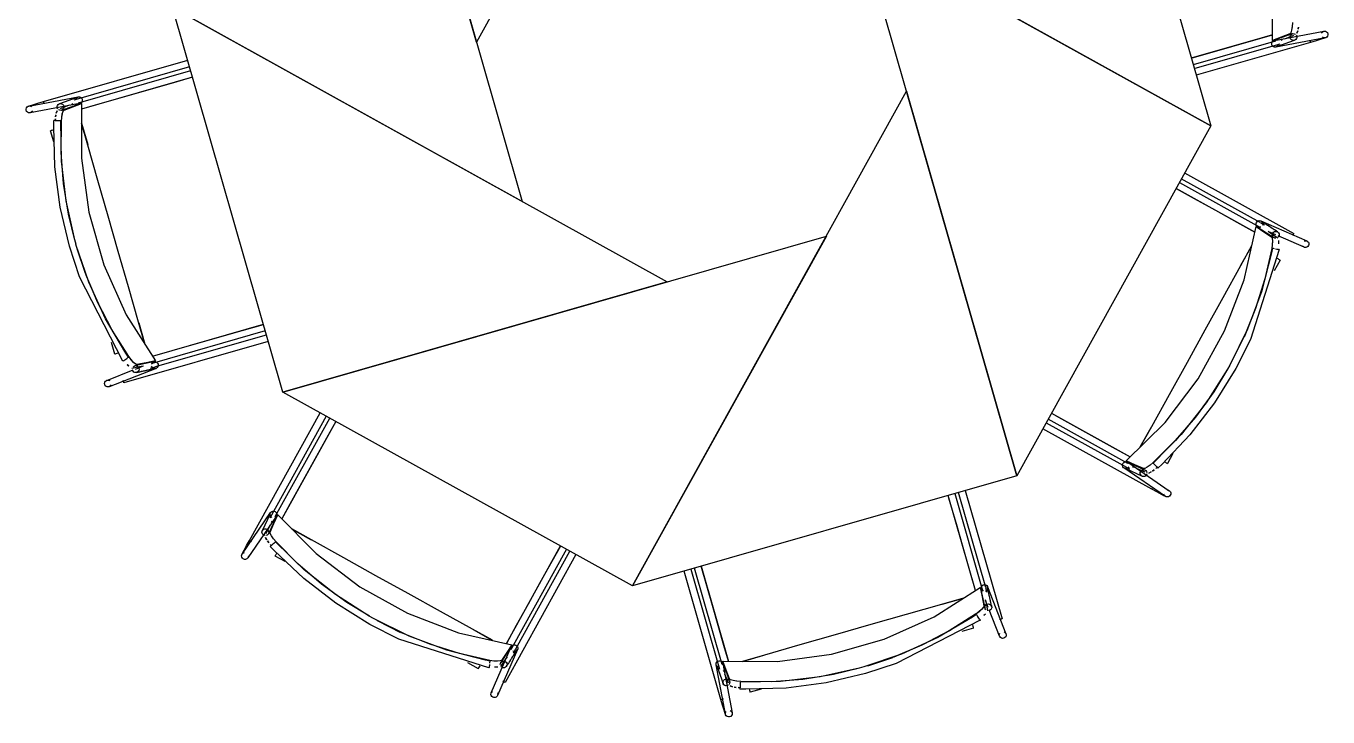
# Model space of a CAD drawing. Header units: metres. Extents: x 3.2 to 22.3, y 0.7 to 22.8.
# Drawn here: x 10.639 to 11.455, y 17.429 to 17.861 of the extents above; entities that cross this region are included whole.
import ezdxf

# ---------------------------------------------------------------- set-up
doc = ezdxf.new("R2010")
doc.units = ezdxf.units.M
doc.layers.add('ARREDI', color=9, linetype='Continuous')
doc.layers.add('PARETI_STRUTTURE', color=7, linetype='Continuous')

msp = doc.modelspace()

# ---------------------------------------------------------------- linework, layer by layer
at = {"layer": 'ARREDI'}
for points in [[(11.09318, 18.16129), (10.92137, 17.85136), (10.85232, 18.09223)], [(10.85231, 18.09222), (10.94998, 17.75159), (10.73083, 17.87307)], [(11.3814, 17.79894), (11.07147, 17.97074), (11.31234, 18.0398)], [(11.25991, 17.57978), (11.16224, 17.92042), (11.3814, 17.79893)], [(10.73083, 17.87307), (11.04076, 17.70127), (10.79988, 17.63221)], [(11.01905, 17.51072), (11.19085, 17.82065), (11.25991, 17.57977)], [(11.4098, 17.73588), (11.41279, 17.73548)], [(10.79989, 17.6322), (11.14053, 17.72987), (11.01904, 17.51072)], [(10.72006, 17.65165), (10.71766, 17.64983)], [(11.23694, 17.50979), (11.23876, 17.50739)], [(10.94347, 17.47394), (10.94305, 17.47096)]]:
    msp.add_lwpolyline(points, close=True, dxfattribs=at)
for points in [[(11.43275, 17.86357), (11.43255, 17.86114), (11.43214, 17.85888), (11.43163, 17.85726), (11.43109, 17.85656), (11.42557, 17.85445), (11.42005, 17.85235), (11.42023, 17.88657), (11.41556, 17.92053), (11.4061, 17.95347), (11.39209, 17.98475), (11.37378, 18.01367), (11.37959, 18.01482), (11.38539, 18.01596)], [(11.43276, 17.86357), (11.43254, 17.86101), (11.43214, 17.85879), (11.43162, 17.85722), (11.4311, 17.85654)], [(11.42007, 17.85588), (11.41004, 17.85301), (11.39762, 17.84945), (11.38521, 17.84588), (11.37275, 17.84231), (11.36925, 17.84131)], [(11.4255, 17.85261), (11.4264, 17.85295)], [(11.42788, 17.85351), (11.42943, 17.85411), (11.43344, 17.85565)], [(11.43202, 17.85288), (11.43151, 17.85343), (11.43119, 17.85412), (11.43114, 17.85486), (11.43133, 17.85558), (11.43175, 17.85618), (11.43176, 17.85618), (11.43236, 17.85658), (11.4325, 17.85663), (11.43307, 17.85676), (11.4338, 17.85666), (11.43447, 17.85633)], [(11.43499, 17.85579), (11.4353, 17.8551), (11.43537, 17.85436), (11.43517, 17.85364), (11.43474, 17.85304), (11.4347, 17.853), (11.43414, 17.85264), (11.43401, 17.85258), (11.43342, 17.85246), (11.43269, 17.85256), (11.43202, 17.85289)], [(11.43599, 17.85846), (11.43547, 17.85689)], [(11.43548, 17.85693), (11.43599, 17.85852)], [(11.43639, 17.86068), (11.43616, 17.85943)], [(11.43619, 17.85965), (11.4364, 17.86079)], [(11.45083, 17.85708), (11.45126, 17.85767), (11.45189, 17.85809), (11.45236, 17.85824), (11.45237, 17.85824), (11.45261, 17.85827), (11.45336, 17.85819), (11.45402, 17.85785)], [(11.45402, 17.85786), (11.45453, 17.85732), (11.45484, 17.85662), (11.45489, 17.85587), (11.45469, 17.85515), (11.45424, 17.85455), (11.45363, 17.85414), (11.45316, 17.85398), (11.45314, 17.85398), (11.45291, 17.85396), (11.45216, 17.85404), (11.45149, 17.85437)], [(11.42054, 17.8486), (11.42003, 17.84914), (11.41972, 17.84983), (11.41967, 17.85058), (11.41988, 17.8513), (11.42032, 17.8519), (11.42093, 17.85232)], [(11.42004, 17.85235), (11.42232, 17.85214)], [(11.42394, 17.8501), (11.42373, 17.84938), (11.4233, 17.84877), (11.42267, 17.84835), (11.4222, 17.84821), (11.42195, 17.84819), (11.42121, 17.84826), (11.42055, 17.84859)], [(11.44361, 17.85267), (11.44379, 17.85203)], [(11.44401, 17.85125), (11.44393, 17.85153), (11.44379, 17.85203)], [(11.44402, 17.8512), (11.44402, 17.85122)], [(10.74335, 17.82938), (10.73352, 17.82656), (10.72109, 17.82301), (10.70864, 17.81944), (10.69622, 17.81588), (10.68381, 17.81231), (10.67378, 17.80944)], [(10.64982, 17.81412), (10.64982, 17.8141)], [(10.64983, 17.81407), (10.64992, 17.81379), (10.65006, 17.81329)], [(10.65024, 17.81265), (10.65006, 17.81329)], [(10.65886, 17.80953), (10.65855, 17.81022), (10.65848, 17.81096), (10.65868, 17.81168), (10.65911, 17.81228), (10.65915, 17.81232), (10.6597, 17.81268), (10.65984, 17.81274), (10.66043, 17.81286), (10.66116, 17.81276), (10.66183, 17.81243)], [(10.66182, 17.81243), (10.66234, 17.81189), (10.66266, 17.8112), (10.66271, 17.81046), (10.66252, 17.80974), (10.6621, 17.80914), (10.66209, 17.80914), (10.66149, 17.80874), (10.66135, 17.80868), (10.66078, 17.80856), (10.66005, 17.80866), (10.65938, 17.80899)], [(10.66109, 17.80175), (10.6613, 17.80418), (10.6617, 17.80644), (10.66222, 17.80806), (10.66276, 17.80876), (10.66827, 17.81087), (10.6738, 17.81297), (10.67362, 17.77875), (10.67829, 17.74479), (10.68775, 17.71185), (10.70176, 17.68057), (10.72006, 17.65165), (10.71426, 17.6505), (10.70845, 17.64936)], [(10.66835, 17.81271), (10.66745, 17.81237)], [(10.66991, 17.81522), (10.67012, 17.81594), (10.67055, 17.81655), (10.67118, 17.81697), (10.67165, 17.8171), (10.6719, 17.81713), (10.67263, 17.81706), (10.6733, 17.81673)], [(10.6738, 17.81297), (10.67153, 17.81318)], [(10.67331, 17.81672), (10.67382, 17.81618), (10.67412, 17.81549), (10.67418, 17.81474), (10.67397, 17.81401), (10.67353, 17.81342), (10.67292, 17.813)], [(10.63983, 17.80746), (10.63931, 17.808), (10.63901, 17.8087), (10.63895, 17.80945), (10.63916, 17.81017), (10.63961, 17.81077), (10.64022, 17.81118), (10.64069, 17.81133), (10.6407, 17.81133), (10.64094, 17.81136), (10.64169, 17.81128), (10.64236, 17.81095)], [(10.64302, 17.80824), (10.64259, 17.80765), (10.64196, 17.80723), (10.64149, 17.80708), (10.64147, 17.80708), (10.64124, 17.80705), (10.64049, 17.80713), (10.63982, 17.80745)], [(10.65766, 17.80567), (10.65745, 17.80453)], [(10.65746, 17.80464), (10.65768, 17.80589)], [(10.65786, 17.80686), (10.65837, 17.80843)], [(10.65837, 17.80839), (10.65786, 17.80679)], [(10.66596, 17.81181), (10.66442, 17.81121), (10.66041, 17.80967)], [(10.66109, 17.80175), (10.66131, 17.8043), (10.66171, 17.80653), (10.66222, 17.8081), (10.66275, 17.80878)], [(10.65441, 17.79587), (10.65438, 17.79586)], [(10.65648, 17.79646), (10.65577, 17.79625), (10.65513, 17.79607), (10.65467, 17.79594), (10.65441, 17.79586)], [(10.65674, 17.80219), (10.65646, 17.8022)], [(10.65724, 17.80216), (10.65733, 17.80323)], [(10.65938, 17.80203), (10.65866, 17.80208), (10.65791, 17.80212), (10.65724, 17.80216)], [(10.65734, 17.80324), (10.65725, 17.80216)], [(10.66072, 17.80197), (10.66048, 17.80198), (10.66002, 17.802), (10.65938, 17.80204)], [(10.66952, 17.72736), (10.66557, 17.74359), (10.6625, 17.76284), (10.661, 17.78227), (10.66109, 17.80175)], [(10.66951, 17.72736), (10.66558, 17.74356), (10.66251, 17.76277), (10.66101, 17.78217), (10.66108, 17.8016)], [(10.67374, 17.80054), (10.67759, 17.78714)], [(10.71342, 17.66215), (10.70946, 17.67593), (10.70312, 17.69804), (10.69676, 17.72023), (10.69039, 17.74245), (10.68403, 17.76465), (10.67768, 17.78677), (10.67374, 17.80054)], [(11.35969, 17.75978), (11.37111, 17.75345), (11.38448, 17.74603), (11.39786, 17.73863), (11.40902, 17.73243)], [(11.41067, 17.73571), (11.41016, 17.73625), (11.40988, 17.73694), (11.40984, 17.73769), (11.41005, 17.73841), (11.4105, 17.73901), (11.41113, 17.73943)], [(11.41113, 17.73942), (11.41185, 17.73961), (11.4126, 17.73951), (11.41282, 17.73942), (11.41284, 17.73942), (11.41325, 17.73917), (11.41377, 17.73863), (11.41406, 17.73794), (11.4141, 17.73719), (11.41388, 17.73647)], [(11.34536, 17.58806), (11.3435, 17.58647), (11.34161, 17.58517), (11.34011, 17.58439), (11.33923, 17.58427), (11.33382, 17.58668), (11.32843, 17.5891), (11.35278, 17.61317), (11.37347, 17.64049), (11.3901, 17.67047), (11.40229, 17.70249), (11.4098, 17.73588), (11.41472, 17.7326), (11.41962, 17.72929)], [(11.41735, 17.73287), (11.41854, 17.73206), (11.42346, 17.72875)], [(11.42224, 17.72857), (11.4215, 17.72866), (11.42097, 17.72889), (11.42085, 17.72899), (11.42035, 17.72951), (11.42035, 17.72952), (11.42007, 17.7302), (11.42004, 17.73094), (11.42026, 17.73164), (11.42072, 17.73226), (11.42135, 17.73266)], [(11.42135, 17.73266), (11.42207, 17.73284), (11.42281, 17.73276), (11.42334, 17.73252), (11.42348, 17.73243), (11.42394, 17.73195), (11.42396, 17.7319), (11.42424, 17.73122), (11.42427, 17.73048), (11.42405, 17.72976), (11.42359, 17.72916)], [(11.43301, 17.73085), (11.43269, 17.73026)], [(11.4334, 17.73156), (11.43326, 17.73129), (11.43301, 17.73085)], [(11.43341, 17.73159), (11.43343, 17.7316)], [(11.40707, 17.72376), (11.40012, 17.71122), (11.38897, 17.6911), (11.37777, 17.6709), (11.36657, 17.65069), (11.35537, 17.6305), (11.34422, 17.61037), (11.33727, 17.59785)], [(11.4003, 17.71157), (11.40708, 17.72378)], [(11.41962, 17.7293), (11.41998, 17.72849), (11.42012, 17.7268), (11.42001, 17.7245), (11.41966, 17.72209)], [(11.41963, 17.72932), (11.41999, 17.72854), (11.42014, 17.72689), (11.42003, 17.72462), (11.41967, 17.7221)], [(11.42388, 17.72714), (11.42395, 17.72628), (11.42389, 17.72503)], [(11.42396, 17.72634), (11.4239, 17.72504)], [(11.44166, 17.72287), (11.44094, 17.72269), (11.44019, 17.72278), (11.43997, 17.72287), (11.43995, 17.72287), (11.43954, 17.72312), (11.43902, 17.72366)], [(11.43999, 17.72683), (11.44071, 17.727), (11.44146, 17.72692), (11.44168, 17.72683), (11.4417, 17.72683), (11.44211, 17.72658), (11.44263, 17.72604), (11.44292, 17.72535), (11.44296, 17.7246), (11.44274, 17.72388), (11.44228, 17.72328), (11.44167, 17.72286)], [(10.67106, 17.72197), (10.6762, 17.70645)], [(10.67619, 17.70649), (10.67106, 17.72196)], [(11.41964, 17.72194), (11.41533, 17.70298), (11.40951, 17.68443), (11.4023, 17.66665)], [(11.41967, 17.72209), (11.41536, 17.7031), (11.40953, 17.6845), (11.40232, 17.66668)], [(11.42138, 17.72198), (11.42076, 17.72209), (11.4203, 17.72217), (11.42008, 17.72222)], [(11.42211, 17.72186), (11.42285, 17.72173), (11.4235, 17.72162), (11.424, 17.72154), (11.42428, 17.72148), (11.42432, 17.72148), (11.42431, 17.72148), (11.42407, 17.72153)], [(11.42484, 17.71485), (11.42461, 17.71498), (11.42419, 17.71521), (11.42361, 17.71553), (11.42297, 17.71589)], [(10.70324, 17.65454), (10.69288, 17.67098), (10.68388, 17.68823), (10.6764, 17.7059)], [(10.70332, 17.65442), (10.69294, 17.6709), (10.68391, 17.68817), (10.67642, 17.70587)], [(10.70959, 17.67556), (10.71342, 17.66213)], [(10.71817, 17.65463), (10.73045, 17.65816), (10.74514, 17.66237), (10.75983, 17.66659), (10.7745, 17.67079), (10.78774, 17.67458)], [(11.39471, 17.65151), (11.40206, 17.66612)], [(11.40204, 17.66607), (11.39472, 17.65152)], [(10.69662, 17.65648), (10.6959, 17.65627), (10.69527, 17.65609), (10.6948, 17.65595), (10.69455, 17.65588)], [(10.69981, 17.65171), (10.69962, 17.65157), (10.69961, 17.65156), (10.69965, 17.65159), (10.69987, 17.65175), (10.70029, 17.65204), (10.70083, 17.65243), (10.70144, 17.65286), (10.70204, 17.65328)], [(10.70313, 17.65405), (10.70293, 17.65391), (10.70256, 17.65364), (10.70204, 17.65328)], [(10.7033, 17.64837), (10.70242, 17.64934)], [(10.70243, 17.64936), (10.70326, 17.64843)], [(10.70846, 17.64935), (10.70762, 17.64967), (10.70633, 17.65077), (10.70479, 17.65248), (10.70333, 17.65442)], [(10.70847, 17.64934), (10.70766, 17.64963), (10.70638, 17.6507), (10.70487, 17.65237), (10.70333, 17.65442)], [(10.72006, 17.65113), (10.72076, 17.65085), (10.72131, 17.65035), (10.72167, 17.64968), (10.72177, 17.64893), (10.72163, 17.6482)], [(10.7126, 17.64844), (10.71118, 17.64816), (10.70536, 17.64704)], [(10.70961, 17.64576), (10.70922, 17.64512), (10.70865, 17.64466), (10.7081, 17.64445), (10.70795, 17.64442), (10.70728, 17.64444), (10.70722, 17.64445), (10.70654, 17.64473), (10.706, 17.64524), (10.70565, 17.64589)], [(10.7061, 17.64802), (10.70668, 17.64848), (10.70722, 17.64869), (10.70738, 17.64872), (10.7081, 17.64869), (10.70878, 17.64841), (10.70932, 17.6479), (10.70967, 17.64724), (10.70976, 17.64649), (10.70961, 17.64576)], [(10.72162, 17.6482), (10.72123, 17.64756), (10.72065, 17.64711), (10.72043, 17.64699), (10.72041, 17.64699), (10.71994, 17.64687), (10.71919, 17.6469), (10.7185, 17.64717), (10.71794, 17.64769), (10.7176, 17.64834)], [(11.392, 17.64661), (11.38332, 17.63235), (11.37188, 17.61655), (11.3592, 17.60176), (11.34536, 17.58804)], [(11.392, 17.6466), (11.38333, 17.63237), (11.37192, 17.61662), (11.35926, 17.60184), (11.34547, 17.58815)], [(10.69231, 17.6367), (10.69192, 17.63606), (10.69134, 17.6356), (10.69112, 17.63549), (10.6911, 17.63549), (10.69063, 17.63537), (10.68988, 17.63539), (10.68919, 17.63567), (10.68863, 17.63618), (10.68829, 17.63684), (10.68817, 17.63759), (10.68833, 17.63832)], [(10.68832, 17.63832), (10.68871, 17.63896), (10.6893, 17.63942), (10.68952, 17.63953), (10.68953, 17.63953), (10.69, 17.63965), (10.69075, 17.63963), (10.69138, 17.63938)], [(10.70008, 17.6388), (10.6999, 17.63944)], [(10.70032, 17.63798), (10.70032, 17.63796), (10.70031, 17.63802), (10.70009, 17.6388)], [(11.28162, 17.61893), (11.28791, 17.61545), (11.29923, 17.60917), (11.31052, 17.6029), (11.32183, 17.59664), (11.33094, 17.59158)], [(10.83301, 17.61384), (10.8293, 17.60715), (10.82302, 17.59584), (10.81675, 17.58452), (10.8105, 17.57322), (10.80422, 17.56192), (10.79918, 17.5528)], [(11.33727, 17.59784), (11.34402, 17.61004)], [(11.32613, 17.5861), (11.32615, 17.58685), (11.32642, 17.58754), (11.32692, 17.58811), (11.32758, 17.58847), (11.32831, 17.5886), (11.32905, 17.58846)], [(11.33009, 17.58533), (11.32959, 17.58476), (11.32894, 17.5844), (11.3282, 17.58427), (11.32747, 17.58443), (11.32704, 17.58465), (11.32702, 17.58465), (11.32683, 17.5848), (11.32637, 17.58539), (11.32614, 17.58609)], [(11.32844, 17.58911), (11.3299, 17.58735)], [(11.33248, 17.58543), (11.33335, 17.58504)], [(11.34024, 17.58196), (11.33631, 17.58371), (11.3348, 17.58439)], [(11.33729, 17.58101), (11.3373, 17.58176), (11.33756, 17.58247), (11.33805, 17.58304), (11.33869, 17.5834), (11.33941, 17.58352), (11.33942, 17.58352), (11.34013, 17.58338), (11.34027, 17.58333), (11.34076, 17.58301), (11.34122, 17.58243), (11.34145, 17.58172)], [(11.34536, 17.58805), (11.3434, 17.58639), (11.34154, 17.58512), (11.34007, 17.58437), (11.33921, 17.58425)], [(11.34636, 17.58664), (11.34593, 17.58711), (11.34562, 17.58746), (11.34547, 17.58762)], [(11.34635, 17.58663), (11.34685, 17.58609), (11.34735, 17.58553), (11.34778, 17.58503), (11.34813, 17.58466), (11.34831, 17.58445)], [(11.34696, 17.58433), (11.34779, 17.58504)], [(11.34834, 17.58442), (11.34833, 17.58443)], [(11.35236, 17.58853), (11.35301, 17.58817), (11.35358, 17.58785), (11.35401, 17.58761), (11.35424, 17.58749)], [(11.34144, 17.58097), (11.34117, 17.58026), (11.34069, 17.57969), (11.34005, 17.57932), (11.33933, 17.5792), (11.33926, 17.5792), (11.3386, 17.57934), (11.33846, 17.5794), (11.33798, 17.57972), (11.33752, 17.5803), (11.33728, 17.58101)], [(11.34403, 17.58215), (11.34255, 17.5814)], [(11.34258, 17.58143), (11.34408, 17.58219)], [(11.34483, 17.58272), (11.34597, 17.58351)], [(11.34588, 17.58344), (11.34484, 17.58271)], [(11.23395, 17.5079), (11.23042, 17.52018), (11.22621, 17.53487), (11.22199, 17.54957), (11.21779, 17.56424), (11.21688, 17.56743)], [(11.34459, 17.57134), (11.34458, 17.57133), (11.3446, 17.57139), (11.34476, 17.57164), (11.34501, 17.57208)], [(11.34532, 17.57267), (11.345, 17.57208)], [(11.35636, 17.56898), (11.35634, 17.56823), (11.35606, 17.56753), (11.35556, 17.56696), (11.35491, 17.56659), (11.35417, 17.56648), (11.35344, 17.56661), (11.35301, 17.56685), (11.35299, 17.56685), (11.3528, 17.567), (11.35234, 17.56759), (11.35211, 17.5683)], [(11.35428, 17.57079), (11.35502, 17.57066), (11.35545, 17.57042), (11.35546, 17.57042), (11.35566, 17.57027), (11.35611, 17.56968), (11.35635, 17.56897)], [(10.79564, 17.53839), (10.79406, 17.54025), (10.79275, 17.54214), (10.79197, 17.54364), (10.79185, 17.54451), (10.79426, 17.54993), (10.79668, 17.55532), (10.82075, 17.53097), (10.84807, 17.51027), (10.87806, 17.49365), (10.91007, 17.48146), (10.94347, 17.47394), (10.94018, 17.46902), (10.93688, 17.46412)], [(10.79291, 17.55365), (10.79234, 17.55415), (10.79198, 17.5548), (10.79186, 17.55554), (10.79201, 17.55627), (10.79223, 17.55671), (10.79223, 17.55672), (10.79239, 17.55691), (10.79297, 17.55737), (10.79368, 17.55761)], [(10.79301, 17.55127), (10.79262, 17.55039)], [(10.79368, 17.55761), (10.79443, 17.5576), (10.79512, 17.55732), (10.79569, 17.55682), (10.79605, 17.55617), (10.79618, 17.55543), (10.79604, 17.5547)], [(10.79669, 17.5553), (10.79493, 17.55385)], [(10.78855, 17.54231), (10.78784, 17.54257), (10.78727, 17.54306), (10.7869, 17.5437), (10.78679, 17.54442), (10.78679, 17.54449), (10.78693, 17.54514), (10.78698, 17.54528), (10.7873, 17.54577), (10.78788, 17.54622), (10.78859, 17.54646)], [(10.78859, 17.54646), (10.78934, 17.54645), (10.79005, 17.54618), (10.79062, 17.5457), (10.79098, 17.54506), (10.79111, 17.54433), (10.79111, 17.54432), (10.79097, 17.54361), (10.79091, 17.54347), (10.79059, 17.54299), (10.79001, 17.54253), (10.7893, 17.54229)], [(10.78955, 17.5435), (10.7913, 17.54743), (10.79198, 17.54895)], [(10.79563, 17.53838), (10.79397, 17.54034), (10.7927, 17.5422), (10.79195, 17.54367), (10.79184, 17.54453)], [(10.80542, 17.54647), (10.81763, 17.53972)], [(10.93135, 17.47668), (10.9188, 17.48362), (10.89868, 17.49478), (10.87848, 17.50597), (10.85828, 17.51718), (10.83808, 17.52837), (10.81796, 17.53953), (10.80543, 17.54647)], [(10.77893, 17.53915), (10.77891, 17.53917), (10.77897, 17.53914), (10.77922, 17.53899), (10.77966, 17.53874)], [(10.78025, 17.53842), (10.77967, 17.53874)], [(10.78973, 17.53972), (10.78898, 17.54119)], [(10.78901, 17.54117), (10.78978, 17.53967)], [(10.7903, 17.53892), (10.79109, 17.53778)], [(10.79102, 17.53786), (10.7903, 17.5389)], [(10.79192, 17.53679), (10.79262, 17.53595)], [(10.792, 17.5354), (10.79202, 17.53542)], [(10.79421, 17.53739), (10.79367, 17.53689), (10.79312, 17.53639), (10.79262, 17.53596), (10.79224, 17.53561), (10.79203, 17.53543)], [(10.79422, 17.53739), (10.79469, 17.53782), (10.79504, 17.53812), (10.79521, 17.53827)], [(10.85419, 17.49174), (10.83993, 17.50042), (10.82414, 17.51187), (10.80935, 17.52455), (10.79562, 17.53838)], [(10.85419, 17.49174), (10.83995, 17.50041), (10.8242, 17.51183), (10.80942, 17.52448), (10.79573, 17.53827)], [(10.97385, 17.53576), (10.96843, 17.52598), (10.96103, 17.51264), (10.95361, 17.49926), (10.94621, 17.48589), (10.94002, 17.47472)], [(10.77656, 17.52739), (10.77581, 17.5274), (10.77511, 17.52768), (10.77454, 17.52818), (10.77417, 17.52883), (10.77406, 17.52957), (10.7742, 17.53031), (10.77443, 17.53074), (10.77443, 17.53075), (10.77459, 17.53094), (10.77517, 17.5314), (10.77588, 17.53164)], [(10.77838, 17.52946), (10.77824, 17.52873), (10.778, 17.5283), (10.778, 17.52828), (10.77785, 17.52809), (10.77726, 17.52763), (10.77656, 17.52739)], [(10.79611, 17.53138), (10.79575, 17.53073), (10.79543, 17.53016), (10.79519, 17.52973), (10.79507, 17.52951)], [(11.07915, 17.46353), (11.07627, 17.47354), (11.0727, 17.48597), (11.06915, 17.49839), (11.06558, 17.51083), (11.06208, 17.52305)], [(11.23745, 17.5098), (11.23773, 17.51049), (11.23823, 17.51105), (11.2389, 17.51141), (11.23965, 17.51151), (11.24038, 17.51135)], [(11.24038, 17.51136), (11.24102, 17.51097), (11.24148, 17.51039), (11.24159, 17.51016), (11.24159, 17.51015), (11.24171, 17.50968), (11.24169, 17.50893), (11.24141, 17.50823), (11.24089, 17.50768), (11.24024, 17.50733)], [(11.08683, 17.45083), (11.0844, 17.45104), (11.08214, 17.45144), (11.08053, 17.45195), (11.07982, 17.45249), (11.07771, 17.45801), (11.07561, 17.46354), (11.10983, 17.46334), (11.14379, 17.46802), (11.17674, 17.47748), (11.20801, 17.49149), (11.23693, 17.5098), (11.23808, 17.50399), (11.23922, 17.49819)], [(11.22644, 17.50315), (11.21266, 17.49919), (11.19055, 17.49286), (11.16835, 17.4865), (11.14613, 17.48012), (11.12394, 17.47376), (11.10181, 17.46741), (11.08805, 17.46347)], [(11.21302, 17.49933), (11.22645, 17.50316)], [(11.24014, 17.50233), (11.24042, 17.50091), (11.24154, 17.49509)], [(11.23924, 17.4982), (11.23895, 17.4974), (11.23788, 17.49612), (11.23621, 17.49461), (11.23416, 17.49306)], [(11.23923, 17.49819), (11.23891, 17.49736), (11.23781, 17.49607), (11.2361, 17.49453), (11.23416, 17.49307)], [(11.24056, 17.49583), (11.2401, 17.49642), (11.2399, 17.49696), (11.23987, 17.49711), (11.2399, 17.49782), (11.2399, 17.49783), (11.24017, 17.49851), (11.24069, 17.49906), (11.24134, 17.4994), (11.24209, 17.4995), (11.24283, 17.49935)], [(11.24283, 17.49935), (11.24347, 17.49896), (11.24393, 17.49839), (11.24413, 17.49783), (11.24416, 17.49768), (11.24415, 17.49701), (11.24413, 17.49696), (11.24386, 17.49628), (11.24334, 17.49574), (11.24269, 17.49539)], [(10.85909, 17.48903), (10.8737, 17.48168)], [(10.87366, 17.4817), (10.8591, 17.48902)], [(11.23404, 17.49297), (11.2176, 17.48262), (11.20035, 17.47361), (11.18268, 17.46614)], [(11.23416, 17.49306), (11.21769, 17.48267), (11.20041, 17.47364), (11.18272, 17.46614)], [(11.23211, 17.48635), (11.23231, 17.48563), (11.23249, 17.48501), (11.23263, 17.48453), (11.2327, 17.48428)], [(11.23454, 17.49286), (11.23468, 17.49267), (11.23494, 17.49229), (11.2353, 17.49178)], [(11.23687, 17.48955), (11.23701, 17.48936), (11.23703, 17.48934), (11.237, 17.48938), (11.23683, 17.48961), (11.23654, 17.49002), (11.23615, 17.49056), (11.23572, 17.49117), (11.2353, 17.49177)], [(11.23922, 17.49215), (11.24015, 17.493)], [(11.24021, 17.49303), (11.23924, 17.49216)], [(11.24978, 17.48982), (11.24914, 17.48964)], [(11.25061, 17.49006), (11.25062, 17.49006), (11.25057, 17.49004), (11.24979, 17.48982)], [(10.92952, 17.46411), (10.91057, 17.46841), (10.89201, 17.47423), (10.87423, 17.48144)], [(10.92967, 17.46407), (10.91068, 17.46838), (10.89209, 17.47421), (10.87427, 17.48142)], [(10.91915, 17.48345), (10.93136, 17.47667)], [(11.25026, 17.47806), (11.24962, 17.47845), (11.24916, 17.47903), (11.24905, 17.47925), (11.24905, 17.47927), (11.24893, 17.47974), (11.24896, 17.48049), (11.24923, 17.48118)], [(11.25189, 17.48205), (11.25252, 17.48166), (11.25298, 17.48108), (11.25309, 17.48086), (11.25309, 17.48084), (11.25322, 17.48037), (11.25319, 17.47962), (11.25291, 17.47892), (11.2524, 17.47837), (11.25175, 17.47802), (11.251, 17.47791), (11.25026, 17.47806)], [(10.94329, 17.47307), (10.94383, 17.47359), (10.94452, 17.47386), (10.94527, 17.47391), (10.946, 17.4737), (10.94659, 17.47324), (10.94701, 17.47261)], [(10.94701, 17.47262), (10.94719, 17.47189), (10.94709, 17.47114), (10.94701, 17.47092), (10.94701, 17.47091), (10.94676, 17.47049), (10.94621, 17.46998), (10.94552, 17.46969), (10.94477, 17.46964), (10.94405, 17.46987)], [(10.92944, 17.46163), (10.92932, 17.4609), (10.92921, 17.46024), (10.92912, 17.45974), (10.92907, 17.45947), (10.92907, 17.45942), (10.92907, 17.45944), (10.92911, 17.45967)], [(10.92956, 17.46236), (10.92967, 17.46299), (10.92976, 17.46345), (10.9298, 17.46367)], [(10.93688, 17.46412), (10.93607, 17.46376), (10.93438, 17.46362), (10.93209, 17.46373), (10.92967, 17.46408)], [(10.9369, 17.46412), (10.93612, 17.46376), (10.93447, 17.4636), (10.9322, 17.46371), (10.92968, 17.46408)], [(10.93616, 17.46151), (10.93624, 17.46225), (10.93648, 17.46277), (10.93657, 17.4629), (10.93709, 17.4634), (10.9371, 17.4634), (10.93778, 17.46368), (10.93852, 17.4637), (10.93923, 17.46348), (10.93984, 17.46302), (10.94024, 17.4624)], [(10.94045, 17.4664), (10.93965, 17.4652), (10.93633, 17.46029)], [(10.94025, 17.46239), (10.94043, 17.46167), (10.94034, 17.46093), (10.94011, 17.46041), (10.94001, 17.46027), (10.93952, 17.45981), (10.93948, 17.45978), (10.9388, 17.4595), (10.93806, 17.45947), (10.93734, 17.4597), (10.93675, 17.46016)], [(11.07337, 17.45965), (11.07265, 17.45986), (11.07204, 17.46029), (11.07162, 17.46091), (11.07148, 17.46138), (11.07145, 17.46163), (11.07152, 17.46237), (11.07186, 17.46304)], [(11.07186, 17.46304), (11.0724, 17.46356), (11.0731, 17.46386), (11.07385, 17.46392), (11.07457, 17.46371), (11.07517, 17.46326), (11.07558, 17.46265)], [(11.07561, 17.46354), (11.07541, 17.46126)], [(11.08804, 17.46348), (11.10144, 17.46732)], [(11.16662, 17.4608), (11.18213, 17.46593)], [(11.18209, 17.46592), (11.16662, 17.4608)], [(10.92243, 17.4589), (10.92256, 17.45914), (10.9228, 17.45955), (10.92312, 17.46014), (10.92348, 17.46078)], [(10.93472, 17.45987), (10.93386, 17.4598), (10.93261, 17.45985)], [(10.93393, 17.45979), (10.93262, 17.45984)], [(11.07587, 17.45809), (11.07622, 17.45718)], [(11.07677, 17.4557), (11.07737, 17.45416), (11.07891, 17.45014)], [(11.16123, 17.45925), (11.14499, 17.45531), (11.12574, 17.45224), (11.10631, 17.45074), (11.08684, 17.45082)], [(11.16122, 17.45924), (11.14503, 17.45531), (11.12582, 17.45224), (11.10641, 17.45074), (11.08698, 17.45081)], [(10.93843, 17.45074), (10.93784, 17.45106)], [(10.93914, 17.45035), (10.93888, 17.45048), (10.93843, 17.45073)], [(10.93917, 17.45033), (10.93918, 17.45032)], [(11.07905, 17.44859), (11.07836, 17.44829), (11.07762, 17.44822), (11.0769, 17.44841), (11.0763, 17.44884), (11.07626, 17.44888), (11.0759, 17.44944), (11.07585, 17.44958), (11.07572, 17.45016), (11.07582, 17.4509), (11.07615, 17.45156)], [(11.07615, 17.45156), (11.07669, 17.45207), (11.07738, 17.45239), (11.07812, 17.45245), (11.07884, 17.45225), (11.07944, 17.45184), (11.07944, 17.45182), (11.07984, 17.45122), (11.0799, 17.45109), (11.08002, 17.45052), (11.07993, 17.44978), (11.07959, 17.44911)], [(11.08683, 17.45082), (11.08428, 17.45104), (11.08206, 17.45145), (11.08049, 17.45196), (11.07981, 17.45249)], [(11.08172, 17.44759), (11.08015, 17.44811)], [(11.08019, 17.44811), (11.08179, 17.44759)], [(11.08395, 17.4472), (11.0827, 17.44742)], [(11.08292, 17.44739), (11.08405, 17.44719)], [(11.08534, 17.44708), (11.08642, 17.44698)], [(11.08642, 17.44697), (11.08535, 17.44707)], [(11.08639, 17.44647), (11.08638, 17.44619)], [(11.08655, 17.44911), (11.08651, 17.44839), (11.08647, 17.44764), (11.08642, 17.44697)], [(11.08661, 17.45045), (11.0866, 17.45022), (11.08659, 17.44976), (11.08654, 17.44912)], [(11.09212, 17.44621), (11.09233, 17.44551), (11.09251, 17.44487), (11.09264, 17.44441), (11.09272, 17.44414)], [(10.93045, 17.44208), (10.93027, 17.4428), (10.93036, 17.44355), (10.93045, 17.44378), (10.93045, 17.44379), (10.9307, 17.44421), (10.93124, 17.44472)], [(10.93442, 17.44376), (10.93458, 17.44303), (10.9345, 17.44228), (10.93442, 17.44206), (10.93442, 17.44205), (10.93417, 17.44163), (10.93363, 17.44112), (10.93293, 17.44082), (10.93218, 17.44078), (10.93146, 17.44101), (10.93086, 17.44146), (10.93045, 17.44207)], [(11.07447, 17.43956), (11.07448, 17.43956)], [(11.07452, 17.43957), (11.0748, 17.43965), (11.0753, 17.43979)], [(11.07593, 17.43997), (11.07529, 17.43979)], [(11.09271, 17.44414), (11.09273, 17.44411)], [(11.08112, 17.42956), (11.08058, 17.42905), (11.07989, 17.42874), (11.07914, 17.42869), (11.07842, 17.4289), (11.07782, 17.42934), (11.0774, 17.42995), (11.07725, 17.43042), (11.07725, 17.43044), (11.07722, 17.43067), (11.0773, 17.43142), (11.07764, 17.43209)], [(11.08034, 17.43275), (11.08094, 17.43232), (11.08135, 17.4317), (11.08151, 17.43123), (11.08151, 17.43121), (11.08153, 17.43098), (11.08145, 17.43023), (11.08113, 17.42956)]]:
    msp.add_lwpolyline(points, dxfattribs=at)
at = {"layer": 'PARETI_STRUTTURE'}
for points in [[(11.36924, 17.84134), (11.42006, 17.85591)], [(11.42141, 17.85247), (11.45236, 17.85824)], [(11.4325, 17.85663), (11.43233, 17.85658), (11.43222, 17.85654), (11.43197, 17.85645), (11.43185, 17.8564), (11.43122, 17.85619), (11.43111, 17.85613), (11.43061, 17.85597), (11.43049, 17.85591), (11.43011, 17.85579), (11.43, 17.85575), (11.42988, 17.8557), (11.42975, 17.85565), (11.42925, 17.85548), (11.42913, 17.85543), (11.429, 17.85538), (11.42889, 17.85534), (11.42851, 17.85522), (11.42839, 17.85516), (11.42789, 17.855), (11.42776, 17.85494), (11.42765, 17.8549), (11.42728, 17.85477), (11.42715, 17.85472), (11.42665, 17.85455), (11.42654, 17.85451), (11.42642, 17.85445), (11.42592, 17.85429), (11.42579, 17.85423), (11.42554, 17.85415), (11.42543, 17.85411), (11.42518, 17.85402), (11.42506, 17.85397), (11.42456, 17.8538), (11.42443, 17.85375), (11.42431, 17.8537), (11.4242, 17.85366), (11.42382, 17.85354), (11.4237, 17.85348), (11.4232, 17.85331), (11.42308, 17.85326), (11.42258, 17.85309), (11.42246, 17.85304), (11.42208, 17.85291), (11.42197, 17.85287), (11.42185, 17.85283), (11.42172, 17.85277), (11.42147, 17.85269)], [(11.45316, 17.85399), (11.4222, 17.84821)], [(11.43123, 17.8546), (11.43024, 17.85432)], [(11.45344, 17.85402), (11.45216, 17.8536), (11.45062, 17.85313), (11.44749, 17.8522), (11.44403, 17.8512)], [(11.42196, 17.85196), (11.37044, 17.83718)], [(11.37111, 17.8348), (11.42499, 17.85025)], [(11.44403, 17.85121), (11.37231, 17.83064)], [(11.42293, 17.84861), (11.434, 17.85258)], [(10.64982, 17.81411), (10.74029, 17.84006)], [(10.74149, 17.83589), (10.66886, 17.81507)], [(10.67189, 17.81337), (10.74216, 17.83352)], [(10.74336, 17.82935), (10.67379, 17.80941)], [(10.64041, 17.8113), (10.64169, 17.81172), (10.64323, 17.81219), (10.64636, 17.81312), (10.64982, 17.81412)], [(10.64069, 17.81133), (10.67165, 17.81711)], [(10.67244, 17.81285), (10.64149, 17.80708)], [(10.67092, 17.81671), (10.65985, 17.81274)], [(10.66135, 17.80868), (10.66151, 17.80874), (10.66162, 17.80878), (10.66187, 17.80886), (10.662, 17.80892), (10.66262, 17.80913), (10.66274, 17.80918), (10.66324, 17.80935), (10.66336, 17.80941), (10.66374, 17.80953), (10.66385, 17.80957), (10.66397, 17.80961), (10.6641, 17.80967), (10.6646, 17.80984), (10.66472, 17.80989), (10.66485, 17.80993), (10.66496, 17.80998), (10.66533, 17.8101), (10.66546, 17.81016), (10.66596, 17.81032), (10.66608, 17.81038), (10.66619, 17.81042), (10.66657, 17.81055), (10.66669, 17.8106), (10.66719, 17.81077), (10.6673, 17.81081), (10.66743, 17.81086), (10.66793, 17.81103), (10.66805, 17.81109), (10.6683, 17.81117), (10.66842, 17.81121), (10.66867, 17.8113), (10.66879, 17.81135), (10.66929, 17.81152), (10.66942, 17.81157), (10.66954, 17.81161), (10.66965, 17.81166), (10.67003, 17.81178), (10.67015, 17.81184), (10.67065, 17.812), (10.67076, 17.81206), (10.67126, 17.81223), (10.67139, 17.81228), (10.67176, 17.81241), (10.67187, 17.81245), (10.672, 17.81249), (10.67212, 17.81255), (10.67237, 17.81263)], [(10.66262, 17.81072), (10.6636, 17.81099)], [(10.65635, 17.789), (10.65438, 17.79586)], [(10.6661, 17.72347), (10.66035, 17.74809), (10.65707, 17.77316), (10.6563, 17.79843), (10.65642, 17.80221)], [(10.67027, 17.72466), (10.66947, 17.72745), (10.66407, 17.75194), (10.66114, 17.77686), (10.66074, 17.80197)], [(11.36178, 17.76354), (11.41228, 17.73554)], [(11.41233, 17.73836), (11.36298, 17.7657)], [(11.36508, 17.76949), (11.43343, 17.7316)], [(11.40901, 17.73241), (11.35968, 17.75975)], [(11.42334, 17.73251), (11.42327, 17.73257), (11.4226, 17.73298), (11.4225, 17.73305), (11.42239, 17.73314), (11.42139, 17.73376), (11.42128, 17.73385), (11.4205, 17.73433), (11.42041, 17.7344), (11.4203, 17.73448), (11.4193, 17.73511), (11.41919, 17.73519), (11.41841, 17.73568), (11.41831, 17.73575), (11.4182, 17.73583), (11.4172, 17.73646), (11.41709, 17.73654), (11.41631, 17.73703), (11.41621, 17.7371), (11.4161, 17.73717), (11.41599, 17.73725), (11.41499, 17.73787), (11.41488, 17.73796), (11.41421, 17.73837), (11.41412, 17.73844), (11.414, 17.73851), (11.41389, 17.7386), (11.41345, 17.73887), (11.41282, 17.73943)], [(11.41283, 17.73942), (11.44169, 17.72684)], [(11.41209, 17.73502), (11.4111, 17.73545)], [(11.41112, 17.73523), (11.42097, 17.7289)], [(11.41509, 17.73681), (11.41252, 17.73824)], [(11.42221, 17.73061), (11.41794, 17.73247)], [(11.41929, 17.73166), (11.42019, 17.73116)], [(10.69961, 17.65156), (10.67244, 17.70426), (10.66609, 17.72347)], [(10.70315, 17.65405), (10.7015, 17.65654), (10.68882, 17.67815), (10.67837, 17.70094), (10.67026, 17.72466)], [(11.43997, 17.72286), (11.4237, 17.72996)], [(11.42005, 17.72222), (11.41947, 17.7193), (11.41315, 17.69505), (11.40442, 17.67155), (11.39338, 17.64904)], [(11.42432, 17.72148), (11.40627, 17.66501), (11.39717, 17.64694)], [(11.42488, 17.71483), (11.42117, 17.70815)], [(10.71816, 17.65467), (10.78773, 17.67461)], [(10.78892, 17.67045), (10.71806, 17.65013)], [(10.72002, 17.64812), (10.7896, 17.66807)], [(10.69452, 17.65587), (10.69241, 17.66321)], [(10.7908, 17.66391), (10.70032, 17.63797)], [(10.71867, 17.65119), (10.70722, 17.64869)], [(10.71784, 17.65064), (10.71884, 17.65103)], [(11.39338, 17.64903), (11.39197, 17.64652), (11.37847, 17.62537), (11.36293, 17.60569), (11.34545, 17.58765)], [(10.68952, 17.63952), (10.70604, 17.64601)], [(10.72042, 17.64699), (10.69111, 17.63549)], [(10.70756, 17.64661), (10.71189, 17.6483)], [(10.70811, 17.64445), (10.70819, 17.64447), (10.70856, 17.64456), (10.7087, 17.64458), (10.70908, 17.64467), (10.70922, 17.6447), (10.70972, 17.64481), (10.70986, 17.64483), (10.71023, 17.64492), (10.71037, 17.64495), (10.71087, 17.64506), (10.71101, 17.64508), (10.71138, 17.64517), (10.71152, 17.6452), (10.7119, 17.64528), (10.71204, 17.64531), (10.71254, 17.64542), (10.71268, 17.64545), (10.71305, 17.64553), (10.71319, 17.64556), (10.71369, 17.64567), (10.71383, 17.6457), (10.7142, 17.64578), (10.71434, 17.64581), (10.71472, 17.64589), (10.71486, 17.64592), (10.71536, 17.64603), (10.7155, 17.64606), (10.71587, 17.64614), (10.71601, 17.64617), (10.71638, 17.64625), (10.71652, 17.64628), (10.71702, 17.64639), (10.71716, 17.64642), (10.71754, 17.6465), (10.71768, 17.64653), (10.71818, 17.64664), (10.71831, 17.64667), (10.71856, 17.64672), (10.71869, 17.64676), (10.71883, 17.64679), (10.7192, 17.64688), (10.71934, 17.6469), (10.71959, 17.64696), (10.72043, 17.647)], [(10.71038, 17.64793), (10.70937, 17.64764)], [(10.71698, 17.64725), (10.7198, 17.64806)], [(11.39717, 17.64694), (11.38382, 17.62547), (11.36841, 17.60541), (11.35109, 17.58701), (11.34834, 17.58441)], [(10.77891, 17.53916), (10.8233, 17.61922)], [(10.82708, 17.61712), (10.7917, 17.5533)], [(11.28163, 17.61896), (11.33097, 17.59161)], [(10.79505, 17.55423), (10.82925, 17.61593)], [(10.83304, 17.61383), (10.79919, 17.55278)], [(11.34458, 17.57133), (11.27623, 17.60922)], [(11.27833, 17.61301), (11.33044, 17.58412)], [(11.3295, 17.58746), (11.27953, 17.61517)], [(11.35773, 17.59371), (11.35427, 17.58747)], [(11.35301, 17.56685), (11.32703, 17.58465)], [(11.32783, 17.58443), (11.33846, 17.5794)], [(11.32948, 17.58823), (11.35545, 17.57042)], [(11.32969, 17.58833), (11.32981, 17.58828), (11.32992, 17.58822), (11.33005, 17.58817), (11.33016, 17.58811), (11.33028, 17.58806), (11.33039, 17.588), (11.33052, 17.58795), (11.33063, 17.58789), (11.33076, 17.58783), (11.33087, 17.58778), (11.33099, 17.58772), (11.3311, 17.58767), (11.33123, 17.58761), (11.33135, 17.58754), (11.33146, 17.58749), (11.33159, 17.58743), (11.3317, 17.58738), (11.33182, 17.58732), (11.33194, 17.58726), (11.33206, 17.58721), (11.33217, 17.58715), (11.3323, 17.5871), (11.33241, 17.58704), (11.33253, 17.58699), (11.33264, 17.58693), (11.33289, 17.58682), (11.33301, 17.58676), (11.33313, 17.58671), (11.33324, 17.58665), (11.33337, 17.5866), (11.33348, 17.58654), (11.3336, 17.58649), (11.33371, 17.58643), (11.33384, 17.58638), (11.33395, 17.58632), (11.33407, 17.58626), (11.33419, 17.58621), (11.33444, 17.5861), (11.33455, 17.58604), (11.33467, 17.58599), (11.33478, 17.58592), (11.33491, 17.58586), (11.33502, 17.58581), (11.33514, 17.58575), (11.33526, 17.5857), (11.33538, 17.58564), (11.33549, 17.58558), (11.33562, 17.58553), (11.33573, 17.58547), (11.33598, 17.58536), (11.33609, 17.58531), (11.33621, 17.58525), (11.33632, 17.5852), (11.33645, 17.58514), (11.33656, 17.58508), (11.33669, 17.58503), (11.3368, 17.58497), (11.33692, 17.58492), (11.33703, 17.58486), (11.33728, 17.58475), (11.33739, 17.5847), (11.33752, 17.58464), (11.33763, 17.58458), (11.33776, 17.58453), (11.33787, 17.58447), (11.33799, 17.5844), (11.3381, 17.58435), (11.33823, 17.58429), (11.33834, 17.58424), (11.33846, 17.58418), (11.33857, 17.58413), (11.33882, 17.58401), (11.33894, 17.58396), (11.33906, 17.5839), (11.33917, 17.58385), (11.3393, 17.58379), (11.33941, 17.58374), (11.33953, 17.58368), (11.33964, 17.58363), (11.33977, 17.58357), (11.33988, 17.58351), (11.34001, 17.58346), (11.34012, 17.5834), (11.34024, 17.58335), (11.34027, 17.58333)], [(11.33794, 17.58278), (11.3363, 17.5837)], [(11.23392, 17.50789), (11.21685, 17.56743)], [(11.22101, 17.56863), (11.23845, 17.5078)], [(11.24046, 17.50975), (11.22339, 17.56931)], [(11.22755, 17.5705), (11.25062, 17.49006)], [(11.35323, 17.56667), (11.35203, 17.56728), (11.3506, 17.56803), (11.34774, 17.56959), (11.34459, 17.57134)], [(10.77443, 17.53074), (10.79224, 17.55671)], [(10.79581, 17.55427), (10.778, 17.52829)], [(10.79201, 17.55592), (10.78698, 17.54528)], [(10.79592, 17.55406), (10.79586, 17.55393), (10.79581, 17.55382), (10.79575, 17.5537), (10.79569, 17.55359), (10.79564, 17.55346), (10.79558, 17.55335), (10.79553, 17.55322), (10.79547, 17.55311), (10.79542, 17.55299), (10.79536, 17.55288), (10.79531, 17.55275), (10.79525, 17.55264), (10.79514, 17.55239), (10.79507, 17.55228), (10.79501, 17.55216), (10.79496, 17.55204), (10.7949, 17.55192), (10.79485, 17.55181), (10.79479, 17.55168), (10.79474, 17.55157), (10.79468, 17.55145), (10.79462, 17.55134), (10.79457, 17.55121), (10.79451, 17.5511), (10.7944, 17.55085), (10.79435, 17.55074), (10.79429, 17.55061), (10.79424, 17.5505), (10.79418, 17.55038), (10.79412, 17.55027), (10.79407, 17.55014), (10.79401, 17.55003), (10.79396, 17.54991), (10.7939, 17.54979), (10.79385, 17.54967), (10.79379, 17.54956), (10.79368, 17.54931), (10.79362, 17.5492), (10.79357, 17.54907), (10.7935, 17.54896), (10.79344, 17.54884), (10.79339, 17.54872), (10.79333, 17.5486), (10.79328, 17.54849), (10.79322, 17.54836), (10.79317, 17.54825), (10.79311, 17.54813), (10.79306, 17.54802), (10.79294, 17.54777), (10.79289, 17.54766), (10.79283, 17.54753), (10.79278, 17.54742), (10.79272, 17.54729), (10.79267, 17.54718), (10.79261, 17.54706), (10.79256, 17.54695), (10.7925, 17.54682), (10.79244, 17.54671), (10.79239, 17.54659), (10.79233, 17.54647), (10.79222, 17.54622), (10.79217, 17.54611), (10.79211, 17.54599), (10.79206, 17.54588), (10.792, 17.54575), (10.79193, 17.54564), (10.79187, 17.54552), (10.79182, 17.54541), (10.79176, 17.54528), (10.79171, 17.54517), (10.7916, 17.54492), (10.79154, 17.54481), (10.79149, 17.54468), (10.79143, 17.54457), (10.79137, 17.54445), (10.79132, 17.54434), (10.79126, 17.54421), (10.79121, 17.5441), (10.79115, 17.54397), (10.7911, 17.54386), (10.79104, 17.54374), (10.79099, 17.54363), (10.79093, 17.5435), (10.79092, 17.54347)], [(10.79036, 17.5458), (10.79128, 17.54744)], [(10.77425, 17.53052), (10.77486, 17.53171), (10.77561, 17.53314), (10.77717, 17.536), (10.77892, 17.53916)], [(10.85452, 17.48657), (10.83305, 17.49992), (10.81299, 17.51534), (10.79459, 17.53266), (10.79199, 17.53541)], [(10.85662, 17.49036), (10.8541, 17.49178), (10.83295, 17.50528), (10.81327, 17.52082), (10.79523, 17.53829)], [(10.93998, 17.47472), (10.97383, 17.53578)], [(10.80129, 17.52601), (10.79505, 17.52947)], [(10.98357, 17.53039), (10.93918, 17.45032)], [(10.97761, 17.53368), (10.94313, 17.47146)], [(10.94593, 17.47142), (10.97978, 17.53248)], [(11.07447, 17.43955), (11.0514, 17.51999)], [(11.05557, 17.52119), (11.07351, 17.4586)], [(11.07522, 17.46162), (11.05794, 17.52187)], [(11.06211, 17.52306), (11.07918, 17.46352)], [(11.24414, 17.49784), (11.24411, 17.49792), (11.24403, 17.4983), (11.244, 17.49844), (11.24389, 17.49894), (11.24386, 17.49908), (11.24378, 17.49945), (11.24375, 17.49959), (11.24366, 17.49997), (11.24364, 17.50011), (11.24353, 17.50061), (11.2435, 17.50074), (11.24341, 17.50112), (11.24339, 17.50126), (11.2433, 17.50163), (11.24328, 17.50177), (11.24316, 17.50227), (11.24314, 17.50241), (11.24305, 17.50279), (11.24303, 17.50292), (11.24291, 17.50342), (11.24289, 17.50356), (11.2428, 17.50394), (11.24278, 17.50408), (11.24269, 17.50445), (11.24266, 17.50459), (11.24255, 17.50509), (11.24253, 17.50523), (11.24244, 17.50561), (11.24241, 17.50574), (11.2423, 17.50624), (11.24228, 17.50638), (11.24219, 17.50676), (11.24216, 17.5069), (11.24208, 17.50727), (11.24205, 17.50741), (11.24194, 17.50791), (11.24191, 17.50805), (11.24186, 17.5083), (11.24182, 17.50842), (11.24179, 17.50856), (11.24171, 17.50894), (11.24168, 17.50908), (11.24162, 17.50933), (11.24158, 17.51016)], [(11.24159, 17.51015), (11.25309, 17.48085)], [(11.2374, 17.5084), (11.2399, 17.49696)], [(11.23794, 17.50757), (11.23755, 17.50857)], [(11.24133, 17.50672), (11.24053, 17.50954)], [(11.24197, 17.49729), (11.24028, 17.50162)], [(11.24065, 17.50012), (11.24095, 17.4991)], [(11.24906, 17.47926), (11.24258, 17.49578)], [(10.92906, 17.45942), (10.87259, 17.47748), (10.85452, 17.48657)], [(10.9298, 17.46369), (10.92689, 17.46428), (10.90264, 17.4706), (10.87914, 17.47932), (10.85662, 17.49036)], [(11.23453, 17.49288), (11.23205, 17.49123), (11.21043, 17.47855), (11.18764, 17.46811), (11.16392, 17.46)], [(11.23702, 17.48934), (11.18433, 17.46217), (11.16512, 17.45583)], [(11.23272, 17.48426), (11.22537, 17.48215)], [(10.93044, 17.44378), (10.94304, 17.47264)], [(10.947, 17.47091), (10.93442, 17.44205)], [(10.94281, 17.47264), (10.93648, 17.46277)], [(10.94009, 17.46041), (10.94015, 17.46047), (10.94057, 17.46114), (10.94064, 17.46124), (10.94072, 17.46135), (10.94134, 17.46235), (10.94143, 17.46246), (10.94191, 17.46324), (10.94198, 17.46334), (10.94207, 17.46345), (10.94269, 17.46445), (10.94277, 17.46456), (10.94326, 17.46534), (10.94333, 17.46543), (10.94341, 17.46554), (10.94404, 17.46654), (10.94412, 17.46666), (10.94461, 17.46743), (10.94468, 17.46753), (10.94475, 17.46764), (10.94483, 17.46775), (10.94545, 17.46875), (10.94554, 17.46886), (10.94595, 17.46953), (10.94602, 17.46963), (10.94609, 17.46974), (10.94618, 17.46985), (10.94645, 17.47029), (10.94701, 17.47092)], [(10.94439, 17.46866), (10.94582, 17.47123)], [(10.92242, 17.45886), (10.91574, 17.46257)], [(10.93924, 17.46445), (10.93874, 17.46355)], [(11.07725, 17.43042), (11.07148, 17.46138)], [(11.07573, 17.46218), (11.08151, 17.43122)], [(11.0799, 17.45108), (11.07984, 17.45125), (11.0798, 17.45136), (11.07972, 17.45161), (11.07966, 17.45173), (11.07945, 17.45236), (11.0794, 17.45247), (11.07923, 17.45297), (11.07918, 17.4531), (11.07905, 17.45347), (11.07901, 17.45358), (11.07897, 17.45371), (11.07891, 17.45383), (11.07875, 17.45433), (11.07869, 17.45446), (11.07865, 17.45458), (11.07861, 17.45469), (11.07848, 17.45507), (11.07843, 17.45519), (11.07826, 17.45569), (11.0782, 17.45582), (11.07816, 17.45593), (11.07804, 17.4563), (11.07798, 17.45643), (11.07781, 17.45693), (11.07777, 17.45704), (11.07772, 17.45717), (11.07755, 17.45767), (11.0775, 17.45779), (11.07741, 17.45804), (11.07737, 17.45815), (11.07729, 17.4584), (11.07723, 17.45853), (11.07706, 17.45903), (11.07701, 17.45915), (11.07697, 17.45926), (11.0768, 17.45976), (11.07675, 17.45989), (11.07658, 17.46039), (11.07652, 17.4605), (11.07636, 17.461), (11.0763, 17.46112), (11.07618, 17.4615), (11.07613, 17.46161), (11.07609, 17.46173), (11.07604, 17.46186), (11.07595, 17.46211)], [(11.07187, 17.46065), (11.07584, 17.44958)], [(11.07787, 17.45235), (11.07759, 17.45334)], [(11.16511, 17.45583), (11.14049, 17.45008), (11.11542, 17.4468), (11.09016, 17.44604), (11.08638, 17.44615)], [(11.16392, 17.46), (11.16113, 17.45921), (11.13664, 17.45381), (11.11173, 17.45088), (11.08662, 17.45047)], [(11.09959, 17.44609), (11.09273, 17.44411)], [(11.07728, 17.43015), (11.07686, 17.43142), (11.07639, 17.43297), (11.07546, 17.43609), (11.07446, 17.43955)]]:
    msp.add_lwpolyline(points, dxfattribs=at)

doc.saveas('drawing.dxf')
